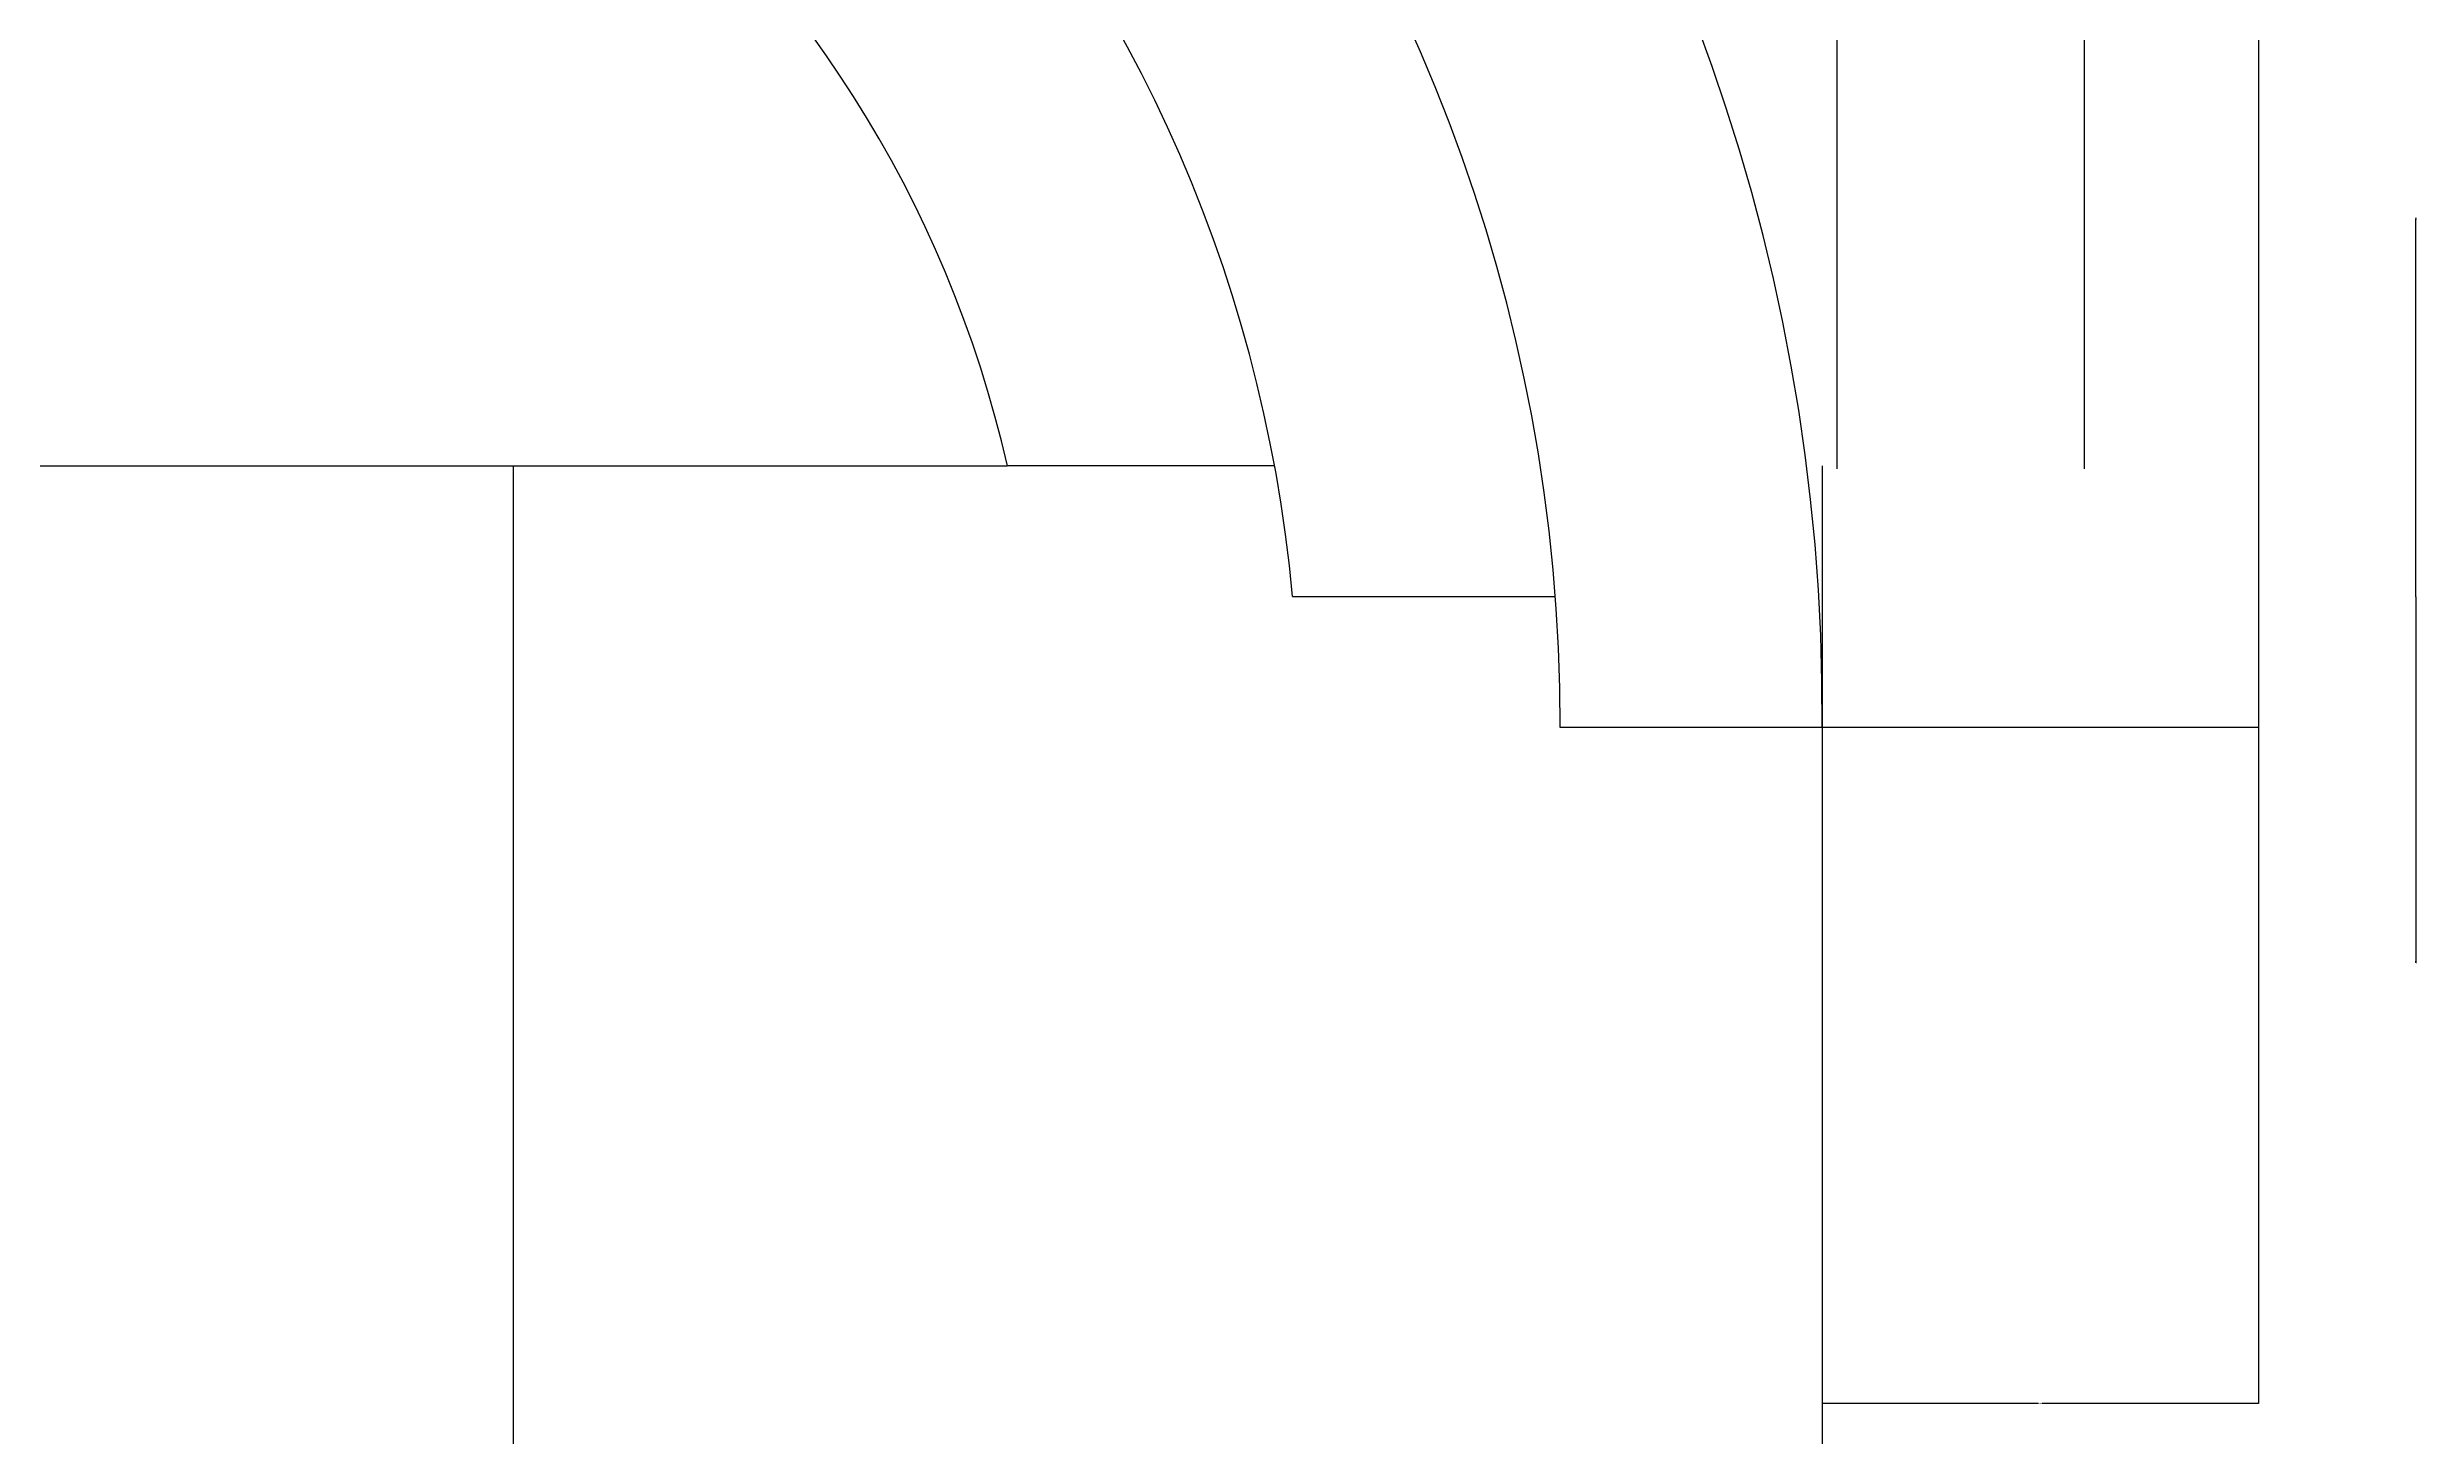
# Model space of a CAD drawing. Header units: metres. Extents: x -145924 to -103939, y 35209 to 64909.
# Drawn here: x -119237 to -117065, y 49740 to 51014 of the extents above; entities that cross this region are included whole.
import ezdxf

# ---------------------------------------------------------------- set-up
doc = ezdxf.new("R2010")
doc.units = ezdxf.units.M
doc.layers.add('31', color=4, linetype='Continuous')
doc.layers.add('CCX', color=151, linetype='Continuous')
doc.dimstyles.get("Standard").update_dxf_attribs({"dimtxt": 2.5, "dimasz": 2.5, "dimexe": 1.25, "dimexo": 0.625, "dimtad": 1, "dimcen": 2.5, "dimazin": 3, "dimtfac": 1, "dimtmove": 0, "dimatfit": 3})

# ---------------------------------------------------------------- blocks, each defined once
blk = doc.blocks.new('*D26')
for p, q in [((-117609.97, 50453.35), (-117609.97, 49770.37)), ((-117209.97, 50453.35), (-117209.97, 49770.37)), ((-117411.47, 49770.37), (-117610.22, 49770.37)), ((-117209.72, 49770.37), (-117408.47, 49770.37))]:
    blk.add_line(p, q)
at = {"layer": 'Defpoints'}
for p in [(-117609.97, 50453.35), (-117209.97, 50453.35), (-117209.97, 49770.37)]:
    blk.add_point(p, dxfattribs=at)
at = {"layer": 'CCX', "insert": (-117409.97, 49770.37), "char_height": 1, "attachment_point": 5}
blk.add_mtext('200', dxfattribs=at)
blk = doc.blocks.new('*D28')
for p, q in [((-117065.91, 50856.82), (-117066.16, 50856.82)), ((-117065.66, 50510.37), (-117065.66, 50856.82)), ((-117065.66, 50630.37), (-117065.66, 50856.82)), ((-117065.66, 50856.82), (-117065.66, 50856.82)), ((-117065.41, 50856.82), (-117065.16, 50856.82))]:
    blk.add_line(p, q)
at = {"layer": 'Defpoints'}
for p in [(-117065.66, 50856.82), (-117065.66, 50630.37), (-117065.66, 50510.37)]:
    blk.add_point(p, dxfattribs=at)
at = {"layer": 'CCX', "insert": (-117065.66, 50857.945), "char_height": 1, "attachment_point": 5}
blk.add_mtext('60', dxfattribs=at)
blk = doc.blocks.new('*D29')
for p, q in [((-117065.66, 50510.37), (-117065.66, 50174.74)), ((-117065.66, 50390.37), (-117065.66, 50174.74)), ((-117065.91, 50174.74), (-117066.16, 50174.74)), ((-117065.66, 50174.74), (-117065.66, 50174.74)), ((-117065.41, 50174.74), (-117065.16, 50174.74))]:
    blk.add_line(p, q)
at = {"layer": 'Defpoints'}
for p in [(-117065.66, 50510.37), (-117065.66, 50390.37), (-117065.66, 50174.74)]:
    blk.add_point(p, dxfattribs=at)
at = {"layer": 'CCX', "insert": (-117065.66, 50175.865), "char_height": 1, "attachment_point": 5}
blk.add_mtext('60', dxfattribs=at)

msp = doc.modelspace()

# ---------------------------------------------------------------- linework, layer by layer
for points in [[(-117596.49, 52879.2), (-117596.49, 50627.63)], [(-117369.6, 52879.2), (-117369.6, 50627.63)]]:
    msp.add_lwpolyline(points)
at = {"layer": '31'}
for p, q in [((-120462.97, 50630.37), (-118356.98, 50630.37)), ((-118809.97, 50630.37), (-118809.97, 46910.37)), ((-118111.98, 50630.37), (-118356.98, 50630.37)), ((-117609.97, 50630.37), (-117609.97, 46910.37)), ((-117609.97, 50630.37), (-117609.97, 46910.37)), ((-117854.6, 50510.37), (-118095.44, 50510.37))]:
    msp.add_line(p, q, dxfattribs=at)
msp.add_lwpolyline([(-117209.97, 53030.37), (-117209.97, 50390.37), (-117849.97, 50390.37)], dxfattribs=at)
msp.add_lwpolyline([(-117609.97, 50390.37, 0.38), (-119169.97, 52174.3, 0.38)], format="xyb", dxfattribs=at)
for radius, start, end in [(1560, 360, 82.16), (1320, 5.22, 81.91), (1080, 12.84, 167.16)]:
    msp.add_arc((-119409.97, 50390.37), radius, start, end, dxfattribs=at)

# ---------------------------------------------------------------- dimensions: what is measured, and where the dimension line sits
at = {"layer": 'CCX'}
for base, p1, p2, text, picture, middle in [((-117065.66, 50856.82), (-117065.66, 50510.37), (-117065.66, 50630.37), '60', '*D28', (-117065.66, 50857.945)), ((-117065.66, 50174.74), (-117065.66, 50390.37), (-117065.66, 50510.37), '60', '*D29', (-117065.66, 50175.865)), ((-117209.97, 49770.37), (-117209.97, 50453.35), (-117609.97, 50453.35), '200', '*D26', (-117409.97, 49770.37))]:
    dim = msp.add_linear_dim(base=base, p1=p1, p2=p2, text=text, dimstyle='Standard', dxfattribs=at)
    dim.commit()
    dim.dimension.update_dxf_attribs({"geometry": picture, "text_midpoint": middle})

doc.saveas('drawing.dxf')
